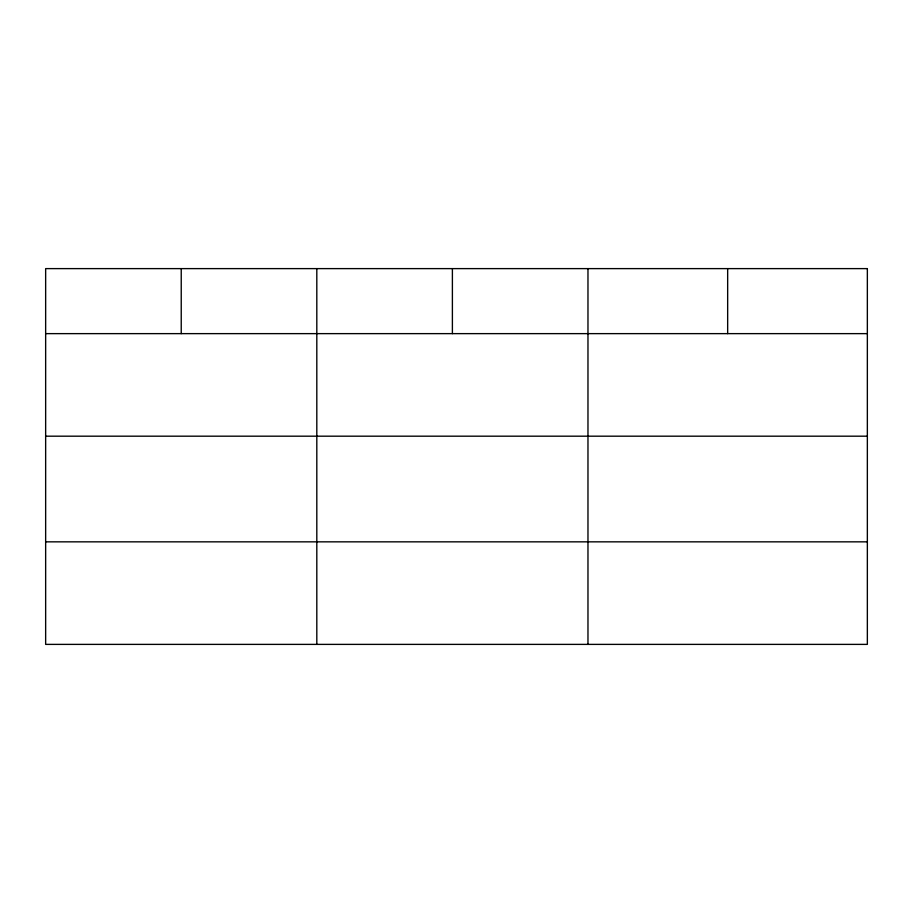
<?xml version="1.0" encoding="UTF-8"?>
<svg xmlns="http://www.w3.org/2000/svg" width="913" height="913" viewBox="0 0 913 913"><rect width="100%" height="100%" fill="white"/><g stroke="black" fill="none" stroke-linecap="round" stroke-linejoin="round"><path stroke-width="1.37" d="M45.65 333.633L867.35 333.633M45.65 436.186L867.35 436.186M45.65 541.843L867.35 541.843M727.661 268.616L727.661 333.633M587.972 268.616L587.972 644.384M452.392 268.616L452.392 333.633M316.811 268.616L316.811 644.384M181.231 268.616L181.231 333.633M867.35 268.616L45.65 268.616L45.65 644.384L867.35 644.384L867.35 268.616"/></g></svg>
